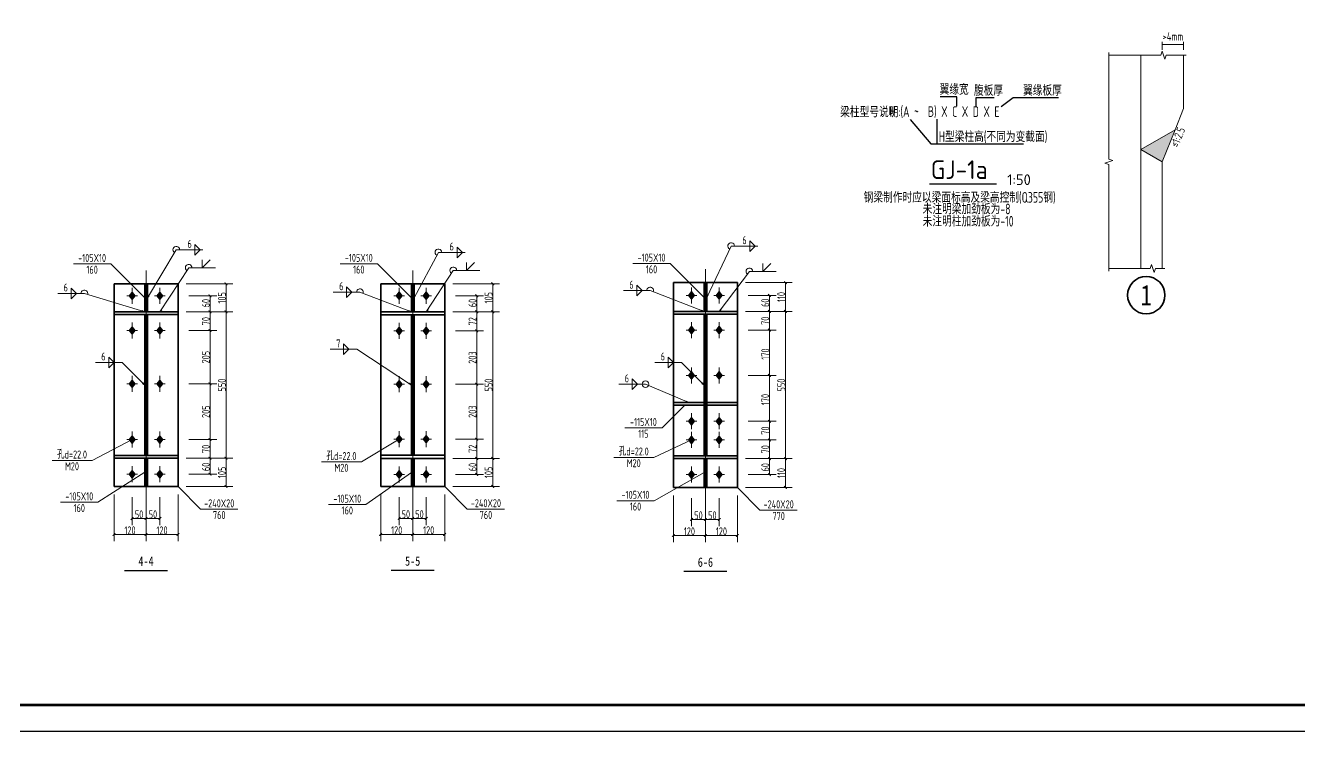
# Model space of a CAD drawing. Extents: x 14475413 to 15955882, y -732572 to -282951.
# Drawn here: x 15596036 to 15643812, y -595794 to -569320 of the extents above; entities that cross this region are included whole.
import ezdxf
from ezdxf.enums import TextEntityAlignment as Align

# ---------------------------------------------------------------- set-up
doc = ezdxf.new("R2010")
doc.units = 0
doc.header["$LTSCALE"] = 1000
doc.header["$MEASUREMENT"] = 0
doc.linetypes.add('线型6', pattern=[8.75, 5, -1.25, 1.25, -1.25])
for name, color, linetype, lineweight in [('10', 7, 'Continuous', 35), ('20', 2, 'Continuous', 35), ('墙线__粗线', 7, 'Continuous', 18), ('尺寸标注', 9, 'Continuous', 18), ('层10', 7, 'Continuous', 35), ('柱子', 3, 'Continuous', 35), ('焊缝标注', 9, 'Continuous', 18), ('螺栓孔标注', 9, 'Continuous', 18), ('钢板标注', 9, 'Continuous', 18)]:
    doc.layers.add(name, color=color, linetype=linetype, lineweight=lineweight)
for name, color, linetype in [('3T_WOOD', 21, 'Continuous'), ('THICK', 6, 'Continuous'), ('TK', 4, 'Continuous')]:
    doc.layers.add(name, color=color, linetype=linetype)
doc.styles.add('FromPkpm', font='Pkpmeng', dxfattribs={"width": 0.7, "bigfont": 'hztxt'})
doc.styles.add('hztxt', font='Pkpmeng', dxfattribs={"width": 0.7, "bigfont": 'hztxt'})
doc.styles.add('TSSD_REIN', font='tssdeng.shx', dxfattribs={"width": 0.7, "bigfont": 'tssdchn.shx'})
doc.styles.add('图框字体', font='', dxfattribs={"width": 0.8})
doc.styles.add('黑体', font='simhei.ttf')
doc.styles.get('图框字体').set_extended_font_data('NSimSun')

# ---------------------------------------------------------------- blocks, each defined once
blk = doc.blocks.new('_ArchTick')
at = {"color": 0, "linetype": 'ByBlock', "const_width": 0.4}
blk.add_lwpolyline([(-0.5, -0.5), (0.5, 0.5)], dxfattribs=at)
blk = doc.blocks.new('GeYuanFrame_70858531', base_point=(20.09, 4.53))
at = {"layer": 'TK'}
blk.add_lwpolyline([(20.09, 4.53), (20.09, 598.53), (1491.09, 598.53), (1491.09, 4.53)], close=True, dxfattribs=at)
at = {"layer": 'TK', "const_width": 1}
blk.add_lwpolyline([(45.09, 588.53), (1481.09, 588.53), (1481.09, 14.53), (45.09, 14.53)], close=True, dxfattribs=at)

msp = doc.modelspace()

# ---------------------------------------------------------------- hatches: boundary and pattern name
at = {"layer": '10'}
for points in [[(15600035.6, -579326.9), (15599935.6, -579456.9), (15600035.6, -579586.9), (15600135.6, -579456.9)], [(15601075.6, -579326.9), (15600975.6, -579456.9), (15601075.6, -579586.9), (15601175.6, -579456.9)], [(15610045.6, -579321.9), (15609945.6, -579451.9), (15610045.6, -579581.9), (15610145.6, -579451.9)], [(15611065.6, -579321.9), (15610965.6, -579451.9), (15611065.6, -579581.9), (15611165.6, -579451.9)], [(15621013.3, -579313.1), (15620913.3, -579443.1), (15621013.3, -579573.1), (15621113.3, -579443.1)], [(15622053.3, -579313.1), (15621953.3, -579443.1), (15622053.3, -579573.1), (15622153.3, -579443.1)], [(15600035.6, -580626.9), (15599935.6, -580756.9), (15600035.6, -580886.9), (15600135.6, -580756.9)], [(15601075.6, -580626.9), (15600975.6, -580756.9), (15601075.6, -580886.9), (15601175.6, -580756.9)], [(15610045.6, -580641.9), (15609945.6, -580771.9), (15610045.6, -580901.9), (15610145.6, -580771.9)], [(15611065.6, -580641.9), (15610965.6, -580771.9), (15611065.6, -580901.9), (15611165.6, -580771.9)], [(15621013.3, -580613.1), (15620913.3, -580743.1), (15621013.3, -580873.1), (15621113.3, -580743.1)], [(15622053.3, -580613.1), (15621953.3, -580743.1), (15622053.3, -580873.1), (15622153.3, -580743.1)], [(15621013.3, -582313.1), (15620913.3, -582443.1), (15621013.3, -582573.1), (15621113.3, -582443.1)], [(15622053.3, -582313.1), (15621953.3, -582443.1), (15622053.3, -582573.1), (15622153.3, -582443.1)], [(15600035.6, -582626.9), (15599935.6, -582756.9), (15600035.6, -582886.9), (15600135.6, -582756.9)], [(15601075.6, -582626.9), (15600975.6, -582756.9), (15601075.6, -582886.9), (15601175.6, -582756.9)], [(15610045.6, -582641.9), (15609945.6, -582771.9), (15610045.6, -582901.9), (15610145.6, -582771.9)], [(15611065.6, -582641.9), (15610965.6, -582771.9), (15611065.6, -582901.9), (15611165.6, -582771.9)], [(15621013.3, -584030.7), (15620913.3, -584160.7), (15621013.3, -584290.7), (15621113.3, -584160.7)], [(15622053.3, -584030.7), (15621953.3, -584160.7), (15622053.3, -584290.7), (15622153.3, -584160.7)], [(15600035.6, -584716.9), (15599935.6, -584846.9), (15600035.6, -584976.9), (15600135.6, -584846.9)], [(15601075.6, -584716.9), (15600975.6, -584846.9), (15601075.6, -584976.9), (15601175.6, -584846.9)], [(15610045.6, -584701.9), (15609945.6, -584831.9), (15610045.6, -584961.9), (15610145.6, -584831.9)], [(15611065.6, -584701.9), (15610965.6, -584831.9), (15611065.6, -584961.9), (15611165.6, -584831.9)], [(15621013.3, -584730.7), (15620913.3, -584860.7), (15621013.3, -584990.7), (15621113.3, -584860.7)], [(15622053.3, -584730.7), (15621953.3, -584860.7), (15622053.3, -584990.7), (15622153.3, -584860.7)], [(15600035.6, -586016.9), (15599935.6, -586146.9), (15600035.6, -586276.9), (15600135.6, -586146.9)], [(15601075.6, -586016.9), (15600975.6, -586146.9), (15601075.6, -586276.9), (15601175.6, -586146.9)], [(15610045.6, -586021.9), (15609945.6, -586151.9), (15610045.6, -586281.9), (15610145.6, -586151.9)], [(15611065.6, -586021.9), (15610965.6, -586151.9), (15611065.6, -586281.9), (15611165.6, -586151.9)], [(15621013.3, -586030.7), (15620913.3, -586160.7), (15621013.3, -586290.7), (15621113.3, -586160.7)], [(15622053.3, -586030.7), (15621953.3, -586160.7), (15622053.3, -586290.7), (15622153.3, -586160.7)]]:
    msp.add_hatch(color=1, dxfattribs=at).paths.add_polyline_path(points)
at = {"layer": '墙线__粗线'}
msp.add_hatch(color=9, dxfattribs=at).paths.add_polyline_path([(15638663.2, -574432), (15637863.2, -573970.2), (15639143.7, -573230.9)])
at = {"layer": '焊缝标注'}
for points in [[(15600605.6, -579531.9), (15600670, -579454), (15600644.3, -579438.5)], [(15610605.6, -579526.9), (15610666.2, -579445.9), (15610639.7, -579431.7)], [(15621583.3, -579518.1), (15621639.7, -579434.2), (15621612.6, -579421.4)], [(15601075.6, -580056.9), (15601143, -579981.5), (15601117.9, -579965.1)], [(15611065.6, -580051.9), (15611132.8, -579976.4), (15611107.7, -579960)], [(15621483.3, -580043.1), (15621395.4, -579993.1), (15621384.6, -580021.1)], [(15622053.3, -580043.1), (15622125.3, -579972.2), (15622101.3, -579954.2)], [(15600505.6, -580056.9), (15600414.4, -580013.3), (15600405.6, -580042)], [(15610505.6, -580051.9), (15610417.5, -580002.3), (15610406.8, -580030.3)], [(15600505.6, -582801.9), (15600445.6, -582720.6), (15600424.4, -582741.7)], [(15610505.6, -582801.9), (15610430.3, -582734.5), (15610413.8, -582759.6)], [(15621483.3, -582801.9), (15621423.2, -582720.6), (15621402, -582741.7)], [(15620908.3, -583460.7), (15620822.1, -583407.8), (15620810.4, -583435.4)]]:
    msp.add_hatch(color=256, dxfattribs=at).paths.add_polyline_path(points)

# ---------------------------------------------------------------- linework, layer by layer
at = {"layer": '10', "linetype": '线型6', "lineweight": 18, "ltscale": 100}
for p, q in [((15600555.6, -587106.9), (15600555.6, -578506.9)), ((15610555.6, -587101.9), (15610555.6, -578501.9)), ((15621533.3, -587143.1), (15621533.3, -578460.7))]:
    msp.add_line(p, q, dxfattribs=at)
at = {"layer": '10', "color": 9, "lineweight": 18, "ltscale": 100}
for p, q in [((15600235.6, -579456.9), (15599835.6, -579456.9)), ((15600035.6, -579156.9), (15600035.6, -579756.9)), ((15601275.6, -579456.9), (15600875.6, -579456.9)), ((15601075.6, -579156.9), (15601075.6, -579756.9)), ((15610245.6, -579451.9), (15609845.6, -579451.9)), ((15610045.6, -579151.9), (15610045.6, -579751.9)), ((15611265.6, -579451.9), (15610865.6, -579451.9)), ((15611065.6, -579151.9), (15611065.6, -579751.9)), ((15621213.3, -579443.1), (15620813.3, -579443.1)), ((15621013.3, -579143.1), (15621013.3, -579743.1)), ((15622253.3, -579443.1), (15621853.3, -579443.1)), ((15622053.3, -579143.1), (15622053.3, -579743.1)), ((15600035.6, -580456.9), (15600035.6, -581056.9)), ((15601075.6, -580456.9), (15601075.6, -581056.9)), ((15610045.6, -580471.9), (15610045.6, -581071.9)), ((15611065.6, -580471.9), (15611065.6, -581071.9)), ((15621013.3, -580443.1), (15621013.3, -581043.1)), ((15622053.3, -580443.1), (15622053.3, -581043.1)), ((15600235.6, -580756.9), (15599835.6, -580756.9)), ((15601275.6, -580756.9), (15600875.6, -580756.9)), ((15610245.6, -580771.9), (15609845.6, -580771.9)), ((15611265.6, -580771.9), (15610865.6, -580771.9)), ((15621213.3, -580743.1), (15620813.3, -580743.1)), ((15622253.3, -580743.1), (15621853.3, -580743.1)), ((15621013.3, -582143.1), (15621013.3, -582743.1)), ((15622053.3, -582143.1), (15622053.3, -582743.1)), ((15600235.6, -582756.9), (15599835.6, -582756.9)), ((15600035.6, -582456.9), (15600035.6, -583056.9)), ((15601275.6, -582756.9), (15600875.6, -582756.9)), ((15601075.6, -582456.9), (15601075.6, -583056.9)), ((15610245.6, -582771.9), (15609845.6, -582771.9)), ((15610045.6, -582471.9), (15610045.6, -583071.9)), ((15611265.6, -582771.9), (15610865.6, -582771.9)), ((15611065.6, -582471.9), (15611065.6, -583071.9)), ((15621213.3, -582443.1), (15620813.3, -582443.1)), ((15622253.3, -582443.1), (15621853.3, -582443.1)), ((15621213.3, -584160.7), (15620813.3, -584160.7)), ((15621013.3, -583860.7), (15621013.3, -584460.7)), ((15622253.3, -584160.7), (15621853.3, -584160.7)), ((15622053.3, -583860.7), (15622053.3, -584460.7)), ((15600035.6, -584546.9), (15600035.6, -585146.9)), ((15601075.6, -584546.9), (15601075.6, -585146.9)), ((15610045.6, -584531.9), (15610045.6, -585131.9)), ((15611065.6, -584531.9), (15611065.6, -585131.9)), ((15621013.3, -584560.7), (15621013.3, -585160.7)), ((15622053.3, -584560.7), (15622053.3, -585160.7)), ((15600235.6, -584846.9), (15599835.6, -584846.9)), ((15601275.6, -584846.9), (15600875.6, -584846.9)), ((15610245.6, -584831.9), (15609845.6, -584831.9)), ((15611265.6, -584831.9), (15610865.6, -584831.9)), ((15621213.3, -584860.7), (15620813.3, -584860.7)), ((15622253.3, -584860.7), (15621853.3, -584860.7)), ((15600235.6, -586146.9), (15599835.6, -586146.9)), ((15600035.6, -585846.9), (15600035.6, -586446.9)), ((15601275.6, -586146.9), (15600875.6, -586146.9)), ((15601075.6, -585846.9), (15601075.6, -586446.9)), ((15610245.6, -586151.9), (15609845.6, -586151.9)), ((15610045.6, -585851.9), (15610045.6, -586451.9)), ((15611265.6, -586151.9), (15610865.6, -586151.9)), ((15611065.6, -585851.9), (15611065.6, -586451.9)), ((15621213.3, -586160.7), (15620813.3, -586160.7)), ((15621013.3, -585860.7), (15621013.3, -586460.7)), ((15622253.3, -586160.7), (15621853.3, -586160.7)), ((15622053.3, -585860.7), (15622053.3, -586460.7))]:
    msp.add_line(p, q, dxfattribs=at)
at = {"layer": '10', "color": 3, "lineweight": 35, "ltscale": 100}
for p, q in [((15601755.6, -580056.9), (15599355.6, -580056.9)), ((15599355.6, -580056.9), (15599355.6, -580156.9)), ((15599355.6, -580156.9), (15601755.6, -580156.9)), ((15600505.6, -585446.9), (15600505.6, -580156.9)), ((15600605.6, -585446.9), (15600605.6, -580156.9)), ((15601755.6, -580156.9), (15601755.6, -580056.9)), ((15611755.6, -580051.9), (15609355.6, -580051.9)), ((15609355.6, -580051.9), (15609355.6, -580171.9)), ((15609355.6, -580171.9), (15611755.6, -580171.9)), ((15610505.6, -585431.9), (15610505.6, -580171.9)), ((15610605.6, -585431.9), (15610605.6, -580171.9)), ((15611755.6, -580171.9), (15611755.6, -580051.9)), ((15622733.3, -580043.1), (15620333.3, -580043.1)), ((15620333.3, -580043.1), (15620333.3, -580143.1)), ((15620333.3, -580143.1), (15622733.3, -580143.1)), ((15621483.3, -585460.7), (15621483.3, -580143.1)), ((15621583.3, -585460.7), (15621583.3, -580143.1)), ((15622733.3, -580143.1), (15622733.3, -580043.1)), ((15601755.6, -585446.9), (15599355.6, -585446.9)), ((15599355.6, -585446.9), (15599355.6, -585546.9)), ((15599355.6, -585546.9), (15601755.6, -585546.9)), ((15601755.6, -585546.9), (15601755.6, -585446.9)), ((15611755.6, -585431.9), (15609355.6, -585431.9)), ((15609355.6, -585431.9), (15609355.6, -585551.9)), ((15609355.6, -585551.9), (15611755.6, -585551.9)), ((15611755.6, -585551.9), (15611755.6, -585431.9)), ((15622733.3, -585460.7), (15620333.3, -585460.7)), ((15620333.3, -585460.7), (15620333.3, -585560.7)), ((15620333.3, -585560.7), (15622733.3, -585560.7)), ((15622733.3, -585560.7), (15622733.3, -585460.7))]:
    msp.add_line(p, q, dxfattribs=at)
at = {"layer": '10', "color": 1, "linetype": 'Continuous'}
for points in [[(15600035.6, -579326.9), (15599935.6, -579456.9), (15600035.6, -579586.9), (15600135.6, -579456.9)], [(15601075.6, -579326.9), (15600975.6, -579456.9), (15601075.6, -579586.9), (15601175.6, -579456.9)], [(15610045.6, -579321.9), (15609945.6, -579451.9), (15610045.6, -579581.9), (15610145.6, -579451.9)], [(15611065.6, -579321.9), (15610965.6, -579451.9), (15611065.6, -579581.9), (15611165.6, -579451.9)], [(15621013.3, -579313.1), (15620913.3, -579443.1), (15621013.3, -579573.1), (15621113.3, -579443.1)], [(15622053.3, -579313.1), (15621953.3, -579443.1), (15622053.3, -579573.1), (15622153.3, -579443.1)], [(15600035.6, -580626.9), (15599935.6, -580756.9), (15600035.6, -580886.9), (15600135.6, -580756.9)], [(15601075.6, -580626.9), (15600975.6, -580756.9), (15601075.6, -580886.9), (15601175.6, -580756.9)], [(15610045.6, -580641.9), (15609945.6, -580771.9), (15610045.6, -580901.9), (15610145.6, -580771.9)], [(15611065.6, -580641.9), (15610965.6, -580771.9), (15611065.6, -580901.9), (15611165.6, -580771.9)], [(15621013.3, -580613.1), (15620913.3, -580743.1), (15621013.3, -580873.1), (15621113.3, -580743.1)], [(15622053.3, -580613.1), (15621953.3, -580743.1), (15622053.3, -580873.1), (15622153.3, -580743.1)], [(15621013.3, -582313.1), (15620913.3, -582443.1), (15621013.3, -582573.1), (15621113.3, -582443.1)], [(15622053.3, -582313.1), (15621953.3, -582443.1), (15622053.3, -582573.1), (15622153.3, -582443.1)], [(15600035.6, -582626.9), (15599935.6, -582756.9), (15600035.6, -582886.9), (15600135.6, -582756.9)], [(15601075.6, -582626.9), (15600975.6, -582756.9), (15601075.6, -582886.9), (15601175.6, -582756.9)], [(15610045.6, -582641.9), (15609945.6, -582771.9), (15610045.6, -582901.9), (15610145.6, -582771.9)], [(15611065.6, -582641.9), (15610965.6, -582771.9), (15611065.6, -582901.9), (15611165.6, -582771.9)], [(15621013.3, -584030.7), (15620913.3, -584160.7), (15621013.3, -584290.7), (15621113.3, -584160.7)], [(15622053.3, -584030.7), (15621953.3, -584160.7), (15622053.3, -584290.7), (15622153.3, -584160.7)], [(15600035.6, -584716.9), (15599935.6, -584846.9), (15600035.6, -584976.9), (15600135.6, -584846.9)], [(15601075.6, -584716.9), (15600975.6, -584846.9), (15601075.6, -584976.9), (15601175.6, -584846.9)], [(15610045.6, -584701.9), (15609945.6, -584831.9), (15610045.6, -584961.9), (15610145.6, -584831.9)], [(15611065.6, -584701.9), (15610965.6, -584831.9), (15611065.6, -584961.9), (15611165.6, -584831.9)], [(15621013.3, -584730.7), (15620913.3, -584860.7), (15621013.3, -584990.7), (15621113.3, -584860.7)], [(15622053.3, -584730.7), (15621953.3, -584860.7), (15622053.3, -584990.7), (15622153.3, -584860.7)], [(15600035.6, -586016.9), (15599935.6, -586146.9), (15600035.6, -586276.9), (15600135.6, -586146.9)], [(15601075.6, -586016.9), (15600975.6, -586146.9), (15601075.6, -586276.9), (15601175.6, -586146.9)], [(15610045.6, -586021.9), (15609945.6, -586151.9), (15610045.6, -586281.9), (15610145.6, -586151.9)], [(15611065.6, -586021.9), (15610965.6, -586151.9), (15611065.6, -586281.9), (15611165.6, -586151.9)], [(15621013.3, -586030.7), (15620913.3, -586160.7), (15621013.3, -586290.7), (15621113.3, -586160.7)], [(15622053.3, -586030.7), (15621953.3, -586160.7), (15622053.3, -586290.7), (15622153.3, -586160.7)]]:
    msp.add_lwpolyline(points, close=True, dxfattribs=at)
at = {"layer": '10', "lineweight": 35, "ltscale": 100, "const_width": 50}
for points in [[(15599745.6, -589756.9), (15601365.6, -589756.9)], [(15609745.6, -589751.9), (15611365.6, -589751.9)], [(15620723.3, -589793.1), (15622343.3, -589793.1)]]:
    msp.add_lwpolyline(points, dxfattribs=at)
at = {"layer": '20', "lineweight": 35, "ltscale": 100}
for p, q in [((15601755.6, -579006.9), (15599355.6, -579006.9)), ((15599355.6, -579006.9), (15599355.6, -586606.9)), ((15600605.6, -579006.9), (15600505.6, -579006.9)), ((15600505.6, -579006.9), (15600505.6, -580056.9)), ((15600605.6, -580056.9), (15600605.6, -579006.9)), ((15601755.6, -586606.9), (15601755.6, -579006.9)), ((15611755.6, -579001.9), (15609355.6, -579001.9)), ((15609355.6, -579001.9), (15609355.6, -586601.9)), ((15610605.6, -579001.9), (15610505.6, -579001.9)), ((15610505.6, -579001.9), (15610505.6, -580051.9)), ((15610605.6, -580051.9), (15610605.6, -579001.9)), ((15611755.6, -586601.9), (15611755.6, -579001.9)), ((15622733.3, -578960.7), (15620333.3, -578960.7)), ((15620333.3, -578960.7), (15620333.3, -586643.1)), ((15621583.3, -578993.1), (15621483.3, -578993.1)), ((15621483.3, -578993.1), (15621483.3, -580043.1)), ((15621583.3, -580043.1), (15621583.3, -578993.1)), ((15622733.3, -586643.1), (15622733.3, -578960.7)), ((15600505.6, -580056.9), (15600605.6, -580056.9)), ((15610505.6, -580051.9), (15610605.6, -580051.9)), ((15621483.3, -580043.1), (15621583.3, -580043.1)), ((15620333.3, -583560.7), (15620333.3, -583460.7)), ((15620333.3, -583460.7), (15621483.3, -583460.7)), ((15621483.3, -583560.7), (15620333.3, -583560.7)), ((15621483.3, -583460.7), (15621483.3, -583560.7)), ((15622733.3, -583460.7), (15621583.3, -583460.7)), ((15621583.3, -583460.7), (15621583.3, -583560.7)), ((15621583.3, -583560.7), (15622733.3, -583560.7)), ((15622733.3, -583560.7), (15622733.3, -583460.7)), ((15600505.6, -585546.9), (15600605.6, -585546.9)), ((15600505.6, -586596.9), (15600505.6, -585546.9)), ((15600605.6, -585546.9), (15600605.6, -586596.9)), ((15610505.6, -585551.9), (15610605.6, -585551.9)), ((15610505.6, -586601.9), (15610505.6, -585551.9)), ((15610605.6, -585551.9), (15610605.6, -586601.9)), ((15621483.3, -585560.7), (15621583.3, -585560.7)), ((15621483.3, -586610.7), (15621483.3, -585560.7)), ((15621583.3, -585560.7), (15621583.3, -586610.7)), ((15599355.6, -586606.9), (15601755.6, -586606.9)), ((15600605.6, -586596.9), (15600505.6, -586596.9)), ((15609355.6, -586601.9), (15611755.6, -586601.9)), ((15610605.6, -586601.9), (15610505.6, -586601.9)), ((15620333.3, -586643.1), (15622733.3, -586643.1)), ((15621583.3, -586610.7), (15621483.3, -586610.7))]:
    msp.add_line(p, q, dxfattribs=at)
at = {"layer": 'THICK'}
for p, q in [((15630963, -571991.4, -200), (15630333, -571991.4, -200)), ((15630963, -572341.4, -200), (15630963, -571991.4, -200)), ((15631689.9, -572026.4, -200), (15632354.9, -572026.4, -200)), ((15631689.9, -572376.4, -200), (15631689.9, -572026.4, -200)), ((15632624.2, -572352.2, -200), (15633067.5, -572017.2, -200)), ((15633067.5, -572017.2, -200), (15634778.5, -572017.2, -200)), ((15630205.1, -572829.4, -200), (15630205.1, -573759.4, -200)), ((15629208.1, -572841.4, -200), (15629980.1, -573759.4, -200)), ((15629980.1, -573759.4, -200), (15633464.1, -573759.4, -200))]:
    msp.add_line(p, q, dxfattribs=at)
at = {"layer": '墙线__粗线', "color": 6}
for p, q in [((15638663.2, -569932, -200), (15638663.2, -570232, -200)), ((15639463.2, -569932, -200), (15639463.2, -570232, -200)), ((15638663.2, -570032, -200), (15639463.2, -570032, -200))]:
    msp.add_line(p, q, dxfattribs=at)
at = {"layer": '墙线__粗线', "color": 9}
for p, q in [((15636656.8, -574332, -200), (15636663.2, -570332, -200)), ((15637863.2, -570432, -200), (15636663.2, -570432, -200)), ((15637863.2, -570432, -200), (15638613.2, -570432, -200)), ((15638613.2, -570432, -200), (15638663.2, -570278.2, -200)), ((15638663.2, -570278.2, -200), (15638763, -570584.7, -200)), ((15638763, -570584.7, -200), (15638813.2, -570430.8, -200)), ((15638813.2, -570430.8, -200), (15639563.2, -570432, -200)), ((15636509.3, -574482, -200), (15636810.6, -574382.3, -200)), ((15636663.2, -574532, -200), (15636509.3, -574482, -200)), ((15636810.6, -574382.3, -200), (15636656.8, -574332, -200)), ((15636663.2, -578532, -200), (15636663.2, -574532, -200)), ((15637863.2, -578432, -200), (15636663.2, -578432, -200)), ((15637863.2, -578432, -200), (15638213.2, -578432, -200)), ((15638213.2, -578432, -200), (15638263.2, -578278.2, -200)), ((15638263.2, -578278.2, -200), (15638363, -578585.3, -200)), ((15638363, -578585.3, -200), (15638413.2, -578431.5, -200)), ((15638413.2, -578431.5, -200), (15638763.2, -578432, -200))]:
    msp.add_line(p, q, dxfattribs=at)
at = {"layer": '墙线__粗线', "color": 2}
for p, q in [((15637863.2, -573970.2, -200), (15637863.2, -570432, -200)), ((15639463.2, -572432, -200), (15639463.2, -570432, -200)), ((15639143.7, -573230.9, -200), (15639463.2, -572432, -200))]:
    msp.add_line(p, q, dxfattribs=at)
at = {"layer": '墙线__粗线', "color": 3}
for p, q in [((15637863.2, -578432, -200), (15637863.2, -573970.2, -200)), ((15638663.2, -578432, -200), (15638663.2, -574432, -200))]:
    msp.add_line(p, q, dxfattribs=at)
at = {"layer": '墙线__粗线', "color": 9, "linetype": 'Continuous', "elevation": -200}
msp.add_lwpolyline([(15638663.2, -574432), (15637863.2, -573970.2), (15639143.7, -573230.9)], close=True, dxfattribs=at)
at = {"layer": '尺寸标注', "linetype": 'Continuous', "lineweight": 18}
for p, q in [((15602055.6, -579006.9), (15603805.6, -579006.9)), ((15603555.6, -580056.9), (15603555.6, -579006.9)), ((15612055.6, -579001.9), (15613805.6, -579001.9)), ((15613555.6, -580051.9), (15613555.6, -579001.9)), ((15623033.3, -578960.7), (15624783.3, -578960.7)), ((15624533.3, -580043.1), (15624533.3, -578960.7)), ((15602155.6, -579456.9), (15603205.6, -579456.9)), ((15602955.6, -580056.9), (15602955.6, -579456.9)), ((15612155.6, -579451.9), (15613205.6, -579451.9)), ((15612955.6, -580051.9), (15612955.6, -579451.9)), ((15623133.3, -579443.1), (15624183.3, -579443.1)), ((15623933.3, -580043.1), (15623933.3, -579443.1)), ((15602055.6, -580056.9), (15603805.6, -580056.9)), ((15602055.6, -580056.9), (15603805.6, -580056.9)), ((15602155.6, -580056.9), (15603205.6, -580056.9)), ((15602155.6, -580056.9), (15603205.6, -580056.9)), ((15602955.6, -580756.9), (15602955.6, -580056.9)), ((15603555.6, -585546.9), (15603555.6, -580056.9)), ((15612055.6, -580051.9), (15613805.6, -580051.9)), ((15612055.6, -580051.9), (15613805.6, -580051.9)), ((15612155.6, -580051.9), (15613205.6, -580051.9)), ((15612155.6, -580051.9), (15613205.6, -580051.9)), ((15612955.6, -580771.9), (15612955.6, -580051.9)), ((15613555.6, -585551.9), (15613555.6, -580051.9)), ((15623033.3, -580043.1), (15624783.3, -580043.1)), ((15623033.3, -580043.1), (15624783.3, -580043.1)), ((15623133.3, -580043.1), (15624183.3, -580043.1)), ((15623133.3, -580043.1), (15624183.3, -580043.1)), ((15623933.3, -580743.1), (15623933.3, -580043.1)), ((15624533.3, -585560.7), (15624533.3, -580043.1)), ((15602155.6, -580756.9), (15603205.6, -580756.9)), ((15602155.6, -580756.9), (15603205.6, -580756.9)), ((15602955.6, -582756.9), (15602955.6, -580756.9)), ((15612155.6, -580771.9), (15613205.6, -580771.9)), ((15612155.6, -580771.9), (15613205.6, -580771.9)), ((15612955.6, -582771.9), (15612955.6, -580771.9)), ((15623133.3, -580743.1), (15624183.3, -580743.1)), ((15623133.3, -580743.1), (15624183.3, -580743.1)), ((15623933.3, -584160.7), (15623933.3, -580743.1)), ((15602155.6, -582756.9), (15603205.6, -582756.9)), ((15602155.6, -582756.9), (15603205.6, -582756.9)), ((15602955.6, -584846.9), (15602955.6, -582756.9)), ((15612155.6, -582771.9), (15613205.6, -582771.9)), ((15612155.6, -582771.9), (15613205.6, -582771.9)), ((15612955.6, -584831.9), (15612955.6, -582771.9)), ((15623133.3, -582443.1), (15624183.3, -582443.1)), ((15623133.3, -582443.1), (15624183.3, -582443.1)), ((15623133.3, -584160.7), (15624183.3, -584160.7)), ((15623133.3, -584160.7), (15624183.3, -584160.7)), ((15623933.3, -584860.7), (15623933.3, -584160.7)), ((15602155.6, -584846.9), (15603205.6, -584846.9)), ((15602155.6, -584846.9), (15603205.6, -584846.9)), ((15602955.6, -585546.9), (15602955.6, -584846.9)), ((15612155.6, -584831.9), (15613205.6, -584831.9)), ((15612155.6, -584831.9), (15613205.6, -584831.9)), ((15612955.6, -585551.9), (15612955.6, -584831.9)), ((15623133.3, -584860.7), (15624183.3, -584860.7)), ((15623133.3, -584860.7), (15624183.3, -584860.7)), ((15623933.3, -585560.7), (15623933.3, -584860.7)), ((15602055.6, -585546.9), (15603805.6, -585546.9)), ((15602055.6, -585546.9), (15603805.6, -585546.9)), ((15602155.6, -585546.9), (15603205.6, -585546.9)), ((15602155.6, -585546.9), (15603205.6, -585546.9)), ((15602955.6, -585546.9), (15602955.6, -586146.9)), ((15603555.6, -586606.9), (15603555.6, -585546.9)), ((15612055.6, -585551.9), (15613805.6, -585551.9)), ((15612055.6, -585551.9), (15613805.6, -585551.9)), ((15612155.6, -585551.9), (15613205.6, -585551.9)), ((15612155.6, -585551.9), (15613205.6, -585551.9)), ((15612955.6, -585551.9), (15612955.6, -586151.9)), ((15613555.6, -586601.9), (15613555.6, -585551.9)), ((15623033.3, -585560.7), (15624783.3, -585560.7)), ((15623033.3, -585560.7), (15624783.3, -585560.7)), ((15623133.3, -585560.7), (15624183.3, -585560.7)), ((15623133.3, -585560.7), (15624183.3, -585560.7)), ((15623933.3, -585560.7), (15623933.3, -586160.7)), ((15624533.3, -586643.1), (15624533.3, -585560.7)), ((15602155.6, -586146.9), (15603205.6, -586146.9)), ((15612155.6, -586151.9), (15613205.6, -586151.9)), ((15623133.3, -586160.7), (15624183.3, -586160.7)), ((15602055.6, -586606.9), (15603805.6, -586606.9)), ((15612055.6, -586601.9), (15613805.6, -586601.9)), ((15623033.3, -586643.1), (15624783.3, -586643.1)), ((15599355.6, -586906.9), (15599355.6, -588656.9)), ((15600035.6, -587006.9), (15600035.6, -588056.9)), ((15600555.6, -586906.9), (15600555.6, -588656.9)), ((15600555.6, -586906.9), (15600555.6, -588656.9)), ((15600555.6, -587006.9), (15600555.6, -588056.9)), ((15600555.6, -587006.9), (15600555.6, -588056.9)), ((15601075.6, -587006.9), (15601075.6, -588056.9)), ((15601755.6, -586906.9), (15601755.6, -588656.9)), ((15609355.6, -586901.9), (15609355.6, -588651.9)), ((15610045.6, -587001.9), (15610045.6, -588051.9)), ((15610555.6, -586901.9), (15610555.6, -588651.9)), ((15610555.6, -586901.9), (15610555.6, -588651.9)), ((15610555.6, -587001.9), (15610555.6, -588051.9)), ((15610555.6, -587001.9), (15610555.6, -588051.9)), ((15611065.6, -587001.9), (15611065.6, -588051.9)), ((15611755.6, -586901.9), (15611755.6, -588651.9)), ((15620333.3, -586943.1), (15620333.3, -588693.1)), ((15621013.3, -587043.1), (15621013.3, -588093.1)), ((15621533.3, -586943.1), (15621533.3, -588693.1)), ((15621533.3, -586943.1), (15621533.3, -588693.1)), ((15621533.3, -587043.1), (15621533.3, -588093.1)), ((15621533.3, -587043.1), (15621533.3, -588093.1)), ((15622053.3, -587043.1), (15622053.3, -588093.1)), ((15622733.3, -586943.1), (15622733.3, -588693.1)), ((15600035.6, -587806.9), (15600555.6, -587806.9)), ((15600555.6, -587806.9), (15601075.6, -587806.9)), ((15610045.6, -587801.9), (15610555.6, -587801.9)), ((15610555.6, -587801.9), (15611065.6, -587801.9)), ((15621013.3, -587843.1), (15621533.3, -587843.1)), ((15621533.3, -587843.1), (15622053.3, -587843.1)), ((15599355.6, -588406.9), (15600555.6, -588406.9)), ((15600555.6, -588406.9), (15601755.6, -588406.9)), ((15609355.6, -588401.9), (15610555.6, -588401.9)), ((15610555.6, -588401.9), (15611755.6, -588401.9)), ((15620333.3, -588443.1), (15621533.3, -588443.1)), ((15621533.3, -588443.1), (15622733.3, -588443.1))]:
    msp.add_line(p, q, dxfattribs=at)
at = {"layer": '层10'}
msp.add_circle((15638063.2, -579432, 1000), 700, dxfattribs=at)
at = {"layer": '柱子', "color": 7, "const_width": 45}
msp.add_lwpolyline([(15629929.5, -575266.5), (15632458.4, -575266.5)], dxfattribs=at)
at = {"layer": '焊缝标注', "lineweight": 18, "ltscale": 100}
for p, q in [((15602390.7, -577529), (15602590.7, -577729)), ((15602390.7, -577729), (15602390.7, -577529)), ((15621583.3, -579518.1), (15622498.5, -577590.7)), ((15622498.5, -577590.7), (15623498.5, -577590.7)), ((15623198.5, -577390.7), (15623398.5, -577590.7)), ((15623198.5, -577590.7), (15623198.5, -577390.7)), ((15623198.5, -577790.7), (15623398.5, -577590.7)), ((15623198.5, -577590.7), (15623198.5, -577790.7)), ((15600605.6, -579531.9), (15601690.7, -577729)), ((15601690.7, -577729), (15602690.7, -577729)), ((15602390.7, -577929), (15602590.7, -577729)), ((15602390.7, -577729), (15602390.7, -577929)), ((15610605.6, -579526.9), (15611518.3, -577828)), ((15611518.3, -577828), (15612518.3, -577828)), ((15612218.3, -577628), (15612418.3, -577828)), ((15612218.3, -577828), (15612218.3, -577628)), ((15612218.3, -578028), (15612418.3, -577828)), ((15612218.3, -577828), (15612218.3, -578028)), ((15601075.6, -580056.9), (15602156.7, -578406.6)), ((15602156.7, -578406.6), (15603156.7, -578406.6)), ((15602656.7, -578406.6), (15602656.7, -578106.6)), ((15602656.7, -578406.6), (15602956.7, -578106.6)), ((15611065.6, -580051.9), (15612076.2, -578502.2)), ((15612076.2, -578502.2), (15613076.2, -578502.2)), ((15612576.2, -578502.2), (15612576.2, -578202.2)), ((15612576.2, -578502.2), (15612876.2, -578202.2)), ((15622053.3, -580043.1), (15623180.5, -578541.2)), ((15623180.5, -578541.2), (15624180.5, -578541.2)), ((15623680.5, -578541.2), (15623680.5, -578241.2)), ((15623680.5, -578541.2), (15623980.5, -578241.2)), ((15598245.2, -579365.1), (15597245.2, -579365.1)), ((15597945.2, -579365.1), (15597745.2, -579165.1)), ((15597745.2, -579365.1), (15597745.2, -579165.1)), ((15597945.2, -579365.1), (15597745.2, -579565.1)), ((15597745.2, -579365.1), (15597745.2, -579565.1)), ((15600505.6, -580056.9), (15598245.2, -579365.1)), ((15608579.1, -579317.1), (15607579.1, -579317.1)), ((15608279.1, -579317.1), (15608079.1, -579117.1)), ((15608079.1, -579317.1), (15608079.1, -579117.1)), ((15608279.1, -579317.1), (15608079.1, -579517.1)), ((15608079.1, -579317.1), (15608079.1, -579517.1)), ((15610505.6, -580051.9), (15608579.1, -579317.1)), ((15619459, -579260.8), (15618459, -579260.8)), ((15619159, -579260.8), (15618959, -579060.8)), ((15618959, -579260.8), (15618959, -579060.8)), ((15619159, -579260.8), (15618959, -579460.8)), ((15618959, -579260.8), (15618959, -579460.8)), ((15621483.3, -580043.1), (15619459, -579260.8)), ((15608167.1, -581462.4), (15607967.1, -581262.4)), ((15607967.1, -581462.4), (15607967.1, -581262.4)), ((15599358.1, -581952.4), (15599158.1, -581752.4)), ((15599158.1, -581952.4), (15599158.1, -581752.4)), ((15608467.1, -581462.4), (15607467.1, -581462.4)), ((15608167.1, -581462.4), (15607967.1, -581662.4)), ((15607967.1, -581462.4), (15607967.1, -581662.4)), ((15610505.6, -582801.9), (15608467.1, -581462.4)), ((15620335.7, -581952.4), (15620135.7, -581752.4)), ((15620135.7, -581952.4), (15620135.7, -581752.4)), ((15599658.1, -581952.4), (15598658.1, -581952.4)), ((15599358.1, -581952.4), (15599158.1, -582152.4)), ((15599158.1, -581952.4), (15599158.1, -582152.4)), ((15600505.6, -582801.9), (15599658.1, -581952.4)), ((15620635.7, -581952.4), (15619635.7, -581952.4)), ((15620335.7, -581952.4), (15620135.7, -582152.4)), ((15620135.7, -581952.4), (15620135.7, -582152.4)), ((15621483.3, -582801.9), (15620635.7, -581952.4)), ((15619287.8, -582770.7), (15618287.8, -582770.7)), ((15618987.8, -582770.7), (15618787.8, -582570.7)), ((15618787.8, -582770.7), (15618787.8, -582570.7)), ((15618987.8, -582770.7), (15618787.8, -582970.7)), ((15618787.8, -582770.7), (15618787.8, -582970.7)), ((15620908.3, -583460.7), (15619287.8, -582770.7))]:
    msp.add_line(p, q, dxfattribs=at)
at = {"layer": '焊缝标注', "linetype": 'Continuous'}
for points in [[(15600605.6, -579531.9), (15600670, -579454), (15600644.3, -579438.5)], [(15610605.6, -579526.9), (15610666.2, -579445.9), (15610639.7, -579431.7)], [(15621583.3, -579518.1), (15621639.7, -579434.2), (15621612.6, -579421.4)], [(15601075.6, -580056.9), (15601143, -579981.5), (15601117.9, -579965.1)], [(15611065.6, -580051.9), (15611132.8, -579976.4), (15611107.7, -579960)], [(15621483.3, -580043.1), (15621395.4, -579993.1), (15621384.6, -580021.1)], [(15622053.3, -580043.1), (15622125.3, -579972.2), (15622101.3, -579954.2)], [(15600505.6, -580056.9), (15600414.4, -580013.3), (15600405.6, -580042)], [(15610505.6, -580051.9), (15610417.5, -580002.3), (15610406.8, -580030.3)], [(15600505.6, -582801.9), (15600445.6, -582720.6), (15600424.4, -582741.7)], [(15610505.6, -582801.9), (15610430.3, -582734.5), (15610413.8, -582759.6)], [(15621483.3, -582801.9), (15621423.2, -582720.6), (15621402, -582741.7)], [(15620908.3, -583460.7), (15620822.1, -583407.8), (15620810.4, -583435.4)]]:
    msp.add_lwpolyline(points, close=True, dxfattribs=at)
at = {"layer": '焊缝标注', "lineweight": 18, "ltscale": 100}
msp.add_circle((15619287.8, -582770.7), 125, dxfattribs=at)
for centre, start, end in [((15601690.7, -577729), 0, 238.95901), ((15622498.5, -577590.7), 0, 244.60008), ((15611518.3, -577828), 0, 241.75552), ((15602156.7, -578406.6), 0, 236.77321), ((15612076.2, -578502.2), 0, 236.8916), ((15623180.5, -578541.2), 0, 233.11136), ((15598245.2, -579365.1), 342.98206, 180), ((15608579.1, -579317.1), 339.12119, 180), ((15619459, -579260.8), 338.86966, 180)]:
    msp.add_arc(centre, 125, start, end, dxfattribs=at)
at = {"layer": '螺栓孔标注', "lineweight": 18, "ltscale": 100}
for p, q in [((15600035.6, -584846.9), (15598530.7, -585628.3)), ((15610045.6, -584831.9), (15608633.7, -585685.1)), ((15621013.3, -584860.7), (15619595.3, -585513.1)), ((15598530.7, -585628.3), (15597030.7, -585628.3)), ((15608633.7, -585685.1), (15607133.7, -585685.1)), ((15619595.3, -585513.1), (15618095.3, -585513.1))]:
    msp.add_line(p, q, dxfattribs=at)
at = {"layer": '螺栓孔标注', "ltscale": 100, "const_width": 10}
for points in [[(15600040.6, -584846.9, 1), (15600030.6, -584846.9, 1)], [(15610050.6, -584831.9, 1), (15610040.6, -584831.9, 1)], [(15621018.3, -584860.7, 1), (15621008.3, -584860.7, 1)]]:
    msp.add_lwpolyline(points, format="xyb", close=True, dxfattribs=at)
at = {"layer": '钢板标注', "lineweight": 18, "ltscale": 100}
for p, q in [((15599234.4, -578257.6), (15597834.4, -578257.6)), ((15600505.6, -579531.9), (15599234.4, -578257.6)), ((15609234.4, -578252.6), (15607834.4, -578252.6)), ((15610505.6, -579526.9), (15609234.4, -578252.6)), ((15620212, -578243.8), (15618812, -578243.8)), ((15621483.3, -579518.1), (15620212, -578243.8)), ((15620758.3, -583560.7), (15619908, -584407.6)), ((15619908, -584407.6), (15618508, -584407.6)), ((15600505.6, -586071.9), (15598752.9, -587195)), ((15610505.6, -586076.9), (15608803.3, -587284.2)), ((15621483.3, -586085.7), (15619611.4, -587138.3)), ((15601755.6, -586606.9), (15602601.8, -587457.8)), ((15611755.6, -586601.9), (15612601.8, -587452.8)), ((15622733.3, -586643.1), (15623579.4, -587494)), ((15619611.4, -587138.3), (15618211.4, -587138.3)), ((15598752.9, -587195), (15597352.9, -587195)), ((15602601.8, -587457.8), (15604001.8, -587457.8)), ((15608803.3, -587284.2), (15607403.3, -587284.2)), ((15612601.8, -587452.8), (15614001.8, -587452.8)), ((15623579.4, -587494), (15624979.4, -587494))]:
    msp.add_line(p, q, dxfattribs=at)
at = {"layer": '钢板标注', "ltscale": 100, "const_width": 10}
for points in [[(15610510.6, -579526.9, 1), (15610500.6, -579526.9, 1)], [(15621488.3, -579518.1, 1), (15621478.3, -579518.1, 1)], [(15600510.6, -579531.9, 1), (15600500.6, -579531.9, 1)], [(15620763.3, -583560.7, 1), (15620753.3, -583560.7, 1)], [(15600510.6, -586071.9, 1), (15600500.6, -586071.9, 1)], [(15610510.6, -586076.9, 1), (15610500.6, -586076.9, 1)], [(15621488.3, -586085.7, 1), (15621478.3, -586085.7, 1)], [(15601760.6, -586606.9, 1), (15601750.6, -586606.9, 1)], [(15611760.6, -586601.9, 1), (15611750.6, -586601.9, 1)], [(15622738.3, -586643.1, 1), (15622728.3, -586643.1, 1)]]:
    msp.add_lwpolyline(points, format="xyb", close=True, dxfattribs=at)

# ---------------------------------------------------------------- block references
at = {"layer": '3T_WOOD', "xscale": 100, "yscale": 100, "zscale": 100}
msp.add_blockref('GeYuanFrame_70858531', (15559744.5, -595793.7), dxfattribs=at)
at = {"layer": '尺寸标注', "linetype": 'Continuous', "lineweight": 18, "xscale": 100, "yscale": 100, "zscale": 100}
for p, rotation in [((15603555.6, -579006.9), 90), ((15613555.6, -579001.9), 90), ((15624533.3, -578960.7), 90), ((15602955.6, -579456.9), 90), ((15612955.6, -579451.9), 90), ((15623933.3, -579443.1), 90), ((15602955.6, -580056.9), 270), ((15602955.6, -580056.9), 90), ((15603555.6, -580056.9), 90), ((15603555.6, -580056.9), 270), ((15612955.6, -580051.9), 270), ((15612955.6, -580051.9), 90), ((15613555.6, -580051.9), 90), ((15613555.6, -580051.9), 270), ((15623933.3, -580043.1), 270), ((15623933.3, -580043.1), 90), ((15624533.3, -580043.1), 90), ((15624533.3, -580043.1), 270), ((15602955.6, -580756.9), 270), ((15602955.6, -580756.9), 90), ((15612955.6, -580771.9), 270), ((15612955.6, -580771.9), 90), ((15623933.3, -580743.1), 270), ((15623933.3, -580743.1), 90), ((15623933.3, -582443.1), 270), ((15623933.3, -582443.1), 90), ((15602955.6, -582756.9), 270), ((15602955.6, -582756.9), 90), ((15612955.6, -582771.9), 270), ((15612955.6, -582771.9), 90), ((15623933.3, -584160.7), 90), ((15623933.3, -584160.7), 270), ((15612955.6, -584831.9), 90), ((15612955.6, -584831.9), 270), ((15602955.6, -584846.9), 90), ((15602955.6, -584846.9), 270), ((15623933.3, -584860.7), 90), ((15623933.3, -584860.7), 270), ((15602955.6, -585546.9), 90), ((15602955.6, -585546.9), 270), ((15603555.6, -585546.9), 90), ((15603555.6, -585546.9), 270), ((15612955.6, -585551.9), 90), ((15612955.6, -585551.9), 270), ((15613555.6, -585551.9), 90), ((15613555.6, -585551.9), 270), ((15623933.3, -585560.7), 90), ((15623933.3, -585560.7), 270), ((15624533.3, -585560.7), 90), ((15624533.3, -585560.7), 270), ((15602955.6, -586146.9), 270), ((15612955.6, -586151.9), 270), ((15623933.3, -586160.7), 270), ((15603555.6, -586606.9), 270), ((15613555.6, -586601.9), 270), ((15624533.3, -586643.1), 270), ((15600035.6, -587806.9), 180), ((15600555.6, -587806.9), 180), ((15610045.6, -587801.9), 180), ((15610555.6, -587801.9), 180), ((15621013.3, -587843.1), 180), ((15621533.3, -587843.1), 180), ((15599355.6, -588406.9), 180), ((15600555.6, -588406.9), 180), ((15609355.6, -588401.9), 180), ((15610555.6, -588401.9), 180), ((15620333.3, -588443.1), 180), ((15621533.3, -588443.1), 180)]:
    msp.add_blockref('_ArchTick', p, dxfattribs=dict(at, rotation=rotation))
for p in [(15600555.6, -587806.9), (15601075.6, -587806.9), (15610555.6, -587801.9), (15611065.6, -587801.9), (15621533.3, -587843.1), (15622053.3, -587843.1), (15600555.6, -588406.9), (15601755.6, -588406.9), (15610555.6, -588401.9), (15611755.6, -588401.9), (15621533.3, -588443.1), (15622733.3, -588443.1)]:
    msp.add_blockref('_ArchTick', p, dxfattribs=at)

# ---------------------------------------------------------------- texts
at = {"layer": '10', "lineweight": 25, "style": '图框字体', "width": 0.8}
for s, p in [('4-4', (15600555.6, -589406.9)), ('5-5', (15610555.6, -589401.9)), ('6-6', (15621533.3, -589443.1))]:
    msp.add_text(s, height=350, dxfattribs=at).set_placement(p, align=Align.MIDDLE_CENTER)
at = {"layer": 'THICK', "style": 'TSSD_REIN', "width": 0.7}
for s, p in [('翼缘宽', (15630315, -571917.4, -200)), ('腹板厚', (15631601.4, -571956.4, -200)), ('翼缘板厚', (15633444.1, -571954.4, -200)), ('梁柱型号说明:', (15626586.8, -572761.9, -200)), ('H (A ~  B) X C X D X E', (15628444.1, -572747.4, -200)), ('H型梁柱高(不同为变截面)', (15630285.1, -573689.4, -200)), ('钢梁制作时应以梁面标高及梁高控制(Q355钢)', (15627468.2, -575965.9, -800)), ('未注明梁加劲板为-8', (15629679.6, -576399, -200)), ('未注明柱加劲板为-10', (15629679.6, -576859.2, -200))]:
    msp.add_text(s, height=400, dxfattribs=at).set_placement(p)
at = {"layer": '墙线__粗线', "color": 6, "style": 'hztxt', "width": 0.8}
msp.add_text('>4mm', height=310, dxfattribs=at).set_placement((15639063.2, -569732, 1000), align=Align.MIDDLE_CENTER)
msp.add_text('≤1:2.5', height=310, rotation=68.19859, dxfattribs=at).set_placement((15639248.9, -573506.3, 1000), align=Align.MIDDLE_CENTER)
at = {"layer": '尺寸标注', "linetype": 'Continuous', "lineweight": 18, "char_height": 300, "attachment_point": 5, "rotation": 90, "style": 'FromPkpm'}
for s, insert in [('\\A1;105', (15603400.6, -579531.9)), ('\\A1;105', (15613400.6, -579526.9)), ('\\A1;110', (15624378.3, -579501.9)), ('\\A1;60', (15602800.6, -579731.4)), ('\\A1;60', (15612800.6, -579726.4)), ('\\A1;60', (15623778.3, -579717.6)), ('\\A1;70', (15602800.6, -580406.9)), ('\\A1;72', (15612800.6, -580411.9)), ('\\A1;70', (15623778.3, -580393.1)), ('\\A1;205', (15602800.6, -581756.9)), ('\\A1;203', (15612800.6, -581771.9)), ('\\A1;170', (15623778.3, -581640.1)), ('\\A1;550', (15603400.6, -582801.9)), ('\\A1;550', (15613400.6, -582801.9)), ('\\A1;550', (15624378.3, -582801.9)), ('\\A1;170', (15623778.3, -583346)), ('\\A1;205', (15602800.6, -583801.9)), ('\\A1;203', (15612800.6, -583801.9)), ('\\A1;70', (15623778.3, -584510.7)), ('\\A1;70', (15602800.6, -585196.9)), ('\\A1;72', (15612800.6, -585191.9)), ('\\A1;70', (15623778.3, -585210.7)), ('\\A1;60', (15602800.6, -585872.5)), ('\\A1;105', (15603400.6, -586076.9)), ('\\A1;60', (15612800.6, -585877.5)), ('\\A1;105', (15613400.6, -586076.9)), ('\\A1;60', (15623778.3, -585886.3)), ('\\A1;110', (15624378.3, -586101.9))]:
    msp.add_mtext(s, dxfattribs=dict(at, insert=insert))
at = {"layer": '尺寸标注', "linetype": 'Continuous', "lineweight": 18, "char_height": 300, "attachment_point": 5, "style": 'FromPkpm'}
for s, insert in [('\\A1;50', (15600295.6, -587651.9)), ('\\A1;50', (15600815.6, -587651.9)), ('\\A1;50', (15610300.6, -587646.9)), ('\\A1;50', (15610810.6, -587646.9)), ('\\A1;50', (15621273.3, -587688.1)), ('\\A1;50', (15621793.3, -587688.1)), ('\\A1;120', (15599955.6, -588251.9)), ('\\A1;120', (15601155.6, -588251.9)), ('\\A1;120', (15609955.6, -588246.9)), ('\\A1;120', (15611155.6, -588246.9)), ('\\A1;120', (15620933.3, -588288.1)), ('\\A1;120', (15622133.3, -588288.1))]:
    msp.add_mtext(s, dxfattribs=dict(at, insert=insert))
at = {"layer": '层10', "style": '黑体', "width": 0.8}
msp.add_text('1', height=770, dxfattribs=at).set_placement((15638063.2, -579432, 1000), align=Align.MIDDLE_CENTER)
at = {"layer": '柱子', "color": 7, "style": 'TSSD_REIN'}
for s, height, width, p in [('GJ-1a', 700, 0.954365, (15629988.4, -575076.5)), ('1:50 ', 400, 1.040265, (15632848.5, -575301.5))]:
    msp.add_text(s, height=height, dxfattribs=dict(at, width=width)).set_placement(p)
at = {"layer": '焊缝标注', "lineweight": 25, "style": 'FromPkpm', "width": 0.7}
for s, p in [('6', (15602190.7, -577659)), ('6', (15612018.3, -577758)), ('6', (15622998.5, -577520.7)), ('6', (15597545.2, -579295.1)), ('6', (15607879.1, -579247.1)), ('6', (15618759, -579190.8)), ('7', (15607767.1, -581392.4)), ('6', (15598958.1, -581882.4)), ('6', (15619935.7, -581882.4)), ('6', (15618587.8, -582700.7))]:
    msp.add_text(s, height=300, dxfattribs=at).set_placement(p, align=Align.CENTER)
at = {"layer": '螺栓孔标注', "lineweight": 25, "style": 'FromPkpm', "width": 0.7}
for p in [(15597780.7, -585558.3), (15618845.3, -585443.1), (15607883.7, -585615.1)]:
    msp.add_text('孔d=22.0', height=300, dxfattribs=at).set_placement(p, align=Align.CENTER)
for p in [(15597780.7, -585698.3), (15618845.3, -585583.1), (15607883.7, -585755.1)]:
    msp.add_text('M20', height=300, dxfattribs=at).set_placement(p, align=Align.TOP_CENTER)
at = {"layer": '钢板标注', "lineweight": 25, "style": 'FromPkpm', "width": 0.7}
for s, p in [('-105X10', (15598534.4, -578187.6)), ('-105X10', (15608534.4, -578182.6)), ('-105X10', (15619512, -578173.8)), ('-115X10', (15619208, -584337.6)), ('-105X10', (15598052.9, -587125)), ('-240X20', (15603301.8, -587387.8)), ('-105X10', (15608103.3, -587214.2)), ('-240X20', (15613301.8, -587382.8)), ('-105X10', (15618911.4, -587068.3)), ('-240X20', (15624279.4, -587424))]:
    msp.add_text(s, height=300, dxfattribs=at).set_placement(p, align=Align.CENTER)
for s, p in [('160', (15598534.4, -578327.6)), ('160', (15608534.4, -578322.6)), ('160', (15619512, -578313.8)), ('115', (15619208, -584477.6)), ('160', (15598052.9, -587265)), ('760', (15603301.8, -587527.8)), ('160', (15608103.3, -587354.2)), ('760', (15613301.8, -587522.8)), ('160', (15618911.4, -587208.3)), ('770', (15624279.4, -587564))]:
    msp.add_text(s, height=300, dxfattribs=at).set_placement(p, align=Align.TOP_CENTER)

doc.saveas('drawing.dxf')
